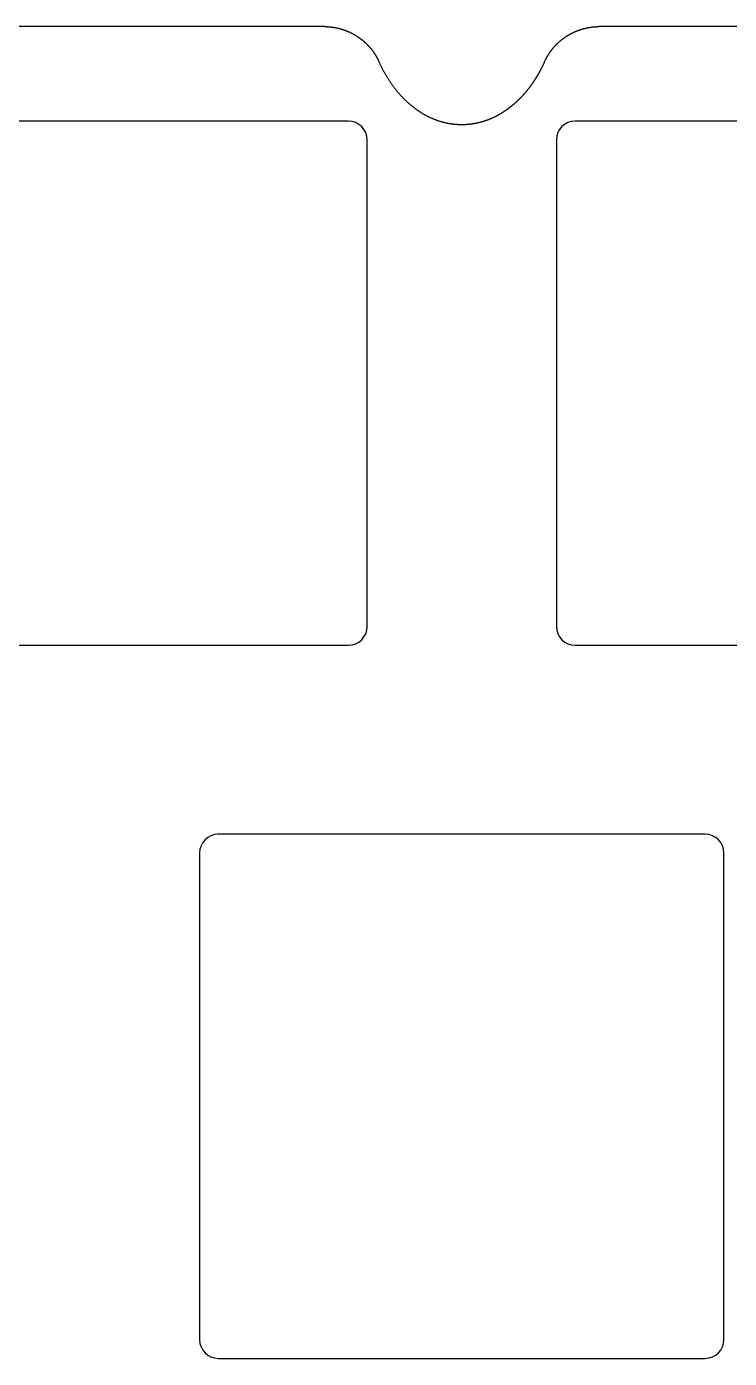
# Model space of a CAD drawing. Extents: x -1 to 285, y -102 to 8.
# Drawn here: x 197.41 to 216.17, y -35.05 to 0.53 of the extents above; entities that cross this region are included whole.
import ezdxf

# ---------------------------------------------------------------- set-up
doc = ezdxf.new("R2010")
doc.units = 0
doc.layers.add('BLACK', color=7, linetype='CONTINUOUS')

msp = doc.modelspace()

# ---------------------------------------------------------------- linework, layer by layer
at = {"layer": 'BLACK', "linetype": 'CONTINUOUS'}
for p, q in [((205.359025, 0.525), (177.4201, 0.525)), ((205.359025, 0.525), (205.370337, 0.52496)), ((205.370337, 0.52496), (205.381648, 0.52484)), ((205.381648, 0.52484), (205.392958, 0.52464)), ((205.392958, 0.52464), (205.404266, 0.52436)), ((205.404266, 0.52436), (205.415572, 0.524)), ((205.415572, 0.524), (205.426876, 0.523561)), ((205.426876, 0.523561), (205.438176, 0.523041)), ((205.438176, 0.523041), (205.449472, 0.522441)), ((205.449472, 0.522441), (205.460763, 0.521762)), ((205.460763, 0.521762), (205.47205, 0.521003)), ((205.47205, 0.521003), (205.483331, 0.520164)), ((205.483331, 0.520164), (205.494606, 0.519245)), ((205.494606, 0.519245), (205.505874, 0.518247)), ((205.505874, 0.518247), (205.517135, 0.517168)), ((205.517135, 0.517168), (205.528389, 0.516011)), ((205.528389, 0.516011), (205.539634, 0.514773)), ((205.539634, 0.514773), (205.55087, 0.513457)), ((205.55087, 0.513457), (205.562096, 0.51206)), ((205.562096, 0.51206), (205.573313, 0.510585)), ((205.573313, 0.510585), (205.584519, 0.50903)), ((205.584519, 0.50903), (205.595714, 0.507396)), ((205.595714, 0.507396), (205.606897, 0.505683)), ((205.606897, 0.505683), (205.618067, 0.503891)), ((205.618067, 0.503891), (205.629225, 0.502019)), ((205.629225, 0.502019), (205.64037, 0.500069)), ((205.64037, 0.500069), (205.6515, 0.49804)), ((205.6515, 0.49804), (205.662616, 0.495933)), ((205.662616, 0.495933), (205.673717, 0.493747)), ((205.673717, 0.493747), (205.679262, 0.492625)), ((205.679262, 0.492625), (205.684802, 0.491482)), ((205.684802, 0.491482), (205.690339, 0.490321)), ((205.690339, 0.490321), (205.695871, 0.48914)), ((205.695871, 0.48914), (205.701399, 0.487939)), ((205.701399, 0.487939), (205.706923, 0.486719)), ((205.706923, 0.486719), (205.712443, 0.485479)), ((205.712443, 0.485479), (205.717958, 0.484219)), ((205.717958, 0.484219), (205.723469, 0.482941)), ((205.723469, 0.482941), (205.728975, 0.481642)), ((205.728975, 0.481642), (205.734477, 0.480325)), ((205.734477, 0.480325), (205.739974, 0.478987)), ((205.739974, 0.478987), (205.745466, 0.477631)), ((205.745466, 0.477631), (205.750953, 0.476255)), ((205.750953, 0.476255), (205.756435, 0.474859)), ((205.756435, 0.474859), (205.761913, 0.473444)), ((205.761913, 0.473444), (205.767385, 0.47201)), ((205.767385, 0.47201), (205.772853, 0.470557)), ((205.772853, 0.470557), (205.778315, 0.469084)), ((205.778315, 0.469084), (205.783772, 0.467592)), ((205.783772, 0.467592), (205.789223, 0.46608)), ((205.789223, 0.46608), (205.79467, 0.46455)), ((205.79467, 0.46455), (205.80011, 0.463)), ((205.80011, 0.463), (205.805546, 0.461431)), ((205.805546, 0.461431), (205.810975, 0.459842)), ((205.810975, 0.459842), (205.816399, 0.458235)), ((205.816399, 0.458235), (205.821818, 0.456608)), ((205.821818, 0.456608), (205.82723, 0.454962)), ((205.82723, 0.454962), (205.832637, 0.453297)), ((205.832637, 0.453297), (205.838038, 0.451613)), ((205.838038, 0.451613), (205.843432, 0.44991)), ((205.843432, 0.44991), (205.848821, 0.448187)), ((205.848821, 0.448187), (205.854204, 0.446446)), ((205.854204, 0.446446), (205.859581, 0.444686)), ((205.859581, 0.444686), (205.86495, 0.442906)), ((205.86495, 0.442906), (205.870315, 0.441108)), ((205.870315, 0.441108), (205.875672, 0.439291)), ((205.875672, 0.439291), (205.881023, 0.437454)), ((205.881023, 0.437454), (205.886367, 0.435599)), ((205.886367, 0.435599), (205.891706, 0.433725)), ((205.891706, 0.433725), (205.897037, 0.431832)), ((205.897037, 0.431832), (205.902362, 0.42992)), ((205.902362, 0.42992), (205.907679, 0.42799)), ((205.907679, 0.42799), (205.912991, 0.42604)), ((205.912991, 0.42604), (205.918294, 0.424072)), ((205.918294, 0.424072), (205.923592, 0.422085)), ((205.923592, 0.422085), (205.928881, 0.42008)), ((205.928881, 0.42008), (205.934165, 0.418055)), ((205.934165, 0.418055), (205.93944, 0.416013)), ((205.93944, 0.416013), (205.944709, 0.413951)), ((205.944709, 0.413951), (205.94997, 0.411871)), ((205.94997, 0.411871), (205.955224, 0.409772)), ((205.955224, 0.409772), (205.960471, 0.407654)), ((205.960471, 0.407654), (205.96571, 0.405518)), ((205.96571, 0.405518), (205.966466, 0.405208)), ((205.966466, 0.405208), (205.976916, 0.400876)), ((205.976916, 0.400876), (205.987334, 0.396471)), ((205.987334, 0.396471), (205.997722, 0.391992)), ((205.997722, 0.391992), (206.008077, 0.38744)), ((206.008077, 0.38744), (206.0184, 0.382815)), ((206.0184, 0.382815), (206.02869, 0.378117)), ((206.02869, 0.378117), (206.038947, 0.373346)), ((206.038947, 0.373346), (206.04917, 0.368503)), ((206.04917, 0.368503), (206.059358, 0.363587)), ((206.059358, 0.363587), (206.069511, 0.3586)), ((206.069511, 0.3586), (206.079629, 0.353541)), ((211.970605, 0.353659), (211.97566, 0.356197)), ((211.97566, 0.356197), (211.980726, 0.358717)), ((211.980726, 0.358717), (211.985799, 0.361219)), ((211.985799, 0.361219), (211.990882, 0.363704)), ((211.990882, 0.363704), (211.995973, 0.36617)), ((211.995973, 0.36617), (212.001073, 0.368619)), ((212.001073, 0.368619), (212.006182, 0.371049)), ((212.006182, 0.371049), (212.011299, 0.373461)), ((212.011299, 0.373461), (212.016425, 0.375855)), ((212.016425, 0.375855), (212.021559, 0.378231)), ((212.021559, 0.378231), (212.026702, 0.380589)), ((212.026702, 0.380589), (212.031853, 0.382929)), ((212.031853, 0.382929), (212.037012, 0.38525)), ((212.037012, 0.38525), (212.042179, 0.387554)), ((212.042179, 0.387554), (212.047354, 0.389838)), ((212.047354, 0.389838), (212.052538, 0.392105)), ((212.052538, 0.392105), (212.057729, 0.394353)), ((212.057729, 0.394353), (212.062929, 0.396583)), ((212.062929, 0.396583), (212.068136, 0.398795)), ((212.068136, 0.398795), (212.073352, 0.400988)), ((212.073352, 0.400988), (212.078574, 0.403162)), ((212.078574, 0.403162), (212.083805, 0.405319)), ((212.083805, 0.405319), (212.089043, 0.407456)), ((212.089043, 0.407456), (212.094289, 0.409576)), ((212.094289, 0.409576), (212.099542, 0.411676)), ((212.099542, 0.411676), (212.104803, 0.413758)), ((212.104803, 0.413758), (212.110071, 0.415822)), ((212.110071, 0.415822), (212.115346, 0.417867)), ((212.115346, 0.417867), (212.116108, 0.41816)), ((212.116108, 0.41816), (212.126679, 0.422187)), ((212.126679, 0.422187), (212.137278, 0.426139)), ((212.137278, 0.426139), (212.147904, 0.430016)), ((212.147904, 0.430016), (212.158558, 0.433818)), ((212.158558, 0.433818), (212.169239, 0.437544)), ((212.169239, 0.437544), (212.179945, 0.441195)), ((212.179945, 0.441195), (212.190678, 0.44477)), ((212.190678, 0.44477), (212.201435, 0.448269)), ((212.201435, 0.448269), (212.212217, 0.451692)), ((212.212217, 0.451692), (212.223023, 0.455039)), ((212.223023, 0.455039), (212.233852, 0.458309)), ((212.233852, 0.458309), (212.244704, 0.461503)), ((212.244704, 0.461503), (212.255579, 0.46462)), ((212.255579, 0.46462), (212.266476, 0.46766)), ((212.266476, 0.46766), (212.277394, 0.470623)), ((212.277394, 0.470623), (212.288332, 0.473508)), ((212.288332, 0.473508), (212.299291, 0.476316)), ((212.299291, 0.476316), (212.31027, 0.479047)), ((212.31027, 0.479047), (212.321268, 0.4817)), ((212.321268, 0.4817), (212.332284, 0.484275)), ((212.332284, 0.484275), (212.343318, 0.486773)), ((212.343318, 0.486773), (212.35437, 0.489192)), ((212.35437, 0.489192), (212.365439, 0.491533)), ((212.365439, 0.491533), (212.376524, 0.493795)), ((212.376524, 0.493795), (212.387625, 0.49598)), ((212.387625, 0.49598), (212.398741, 0.498085)), ((212.398741, 0.498085), (212.404305, 0.499109)), ((212.404305, 0.499109), (212.409872, 0.500113)), ((212.409872, 0.500113), (212.415443, 0.501097)), ((212.415443, 0.501097), (212.421017, 0.502061)), ((212.421017, 0.502061), (212.426595, 0.503006)), ((212.426595, 0.503006), (212.432176, 0.503931)), ((212.432176, 0.503931), (212.43776, 0.504836)), ((212.43776, 0.504836), (212.443347, 0.505721)), ((212.443347, 0.505721), (212.448938, 0.506587)), ((212.448938, 0.506587), (212.454531, 0.507433)), ((212.454531, 0.507433), (212.460128, 0.508259)), ((212.460128, 0.508259), (212.465727, 0.509065)), ((212.465727, 0.509065), (212.471329, 0.509852)), ((212.471329, 0.509852), (212.476934, 0.510618)), ((212.476934, 0.510618), (212.482542, 0.511365)), ((212.482542, 0.511365), (212.488152, 0.512092)), ((212.488152, 0.512092), (212.493765, 0.512799)), ((212.493765, 0.512799), (212.49938, 0.513487)), ((212.49938, 0.513487), (212.504998, 0.514154)), ((212.504998, 0.514154), (212.510618, 0.514802)), ((212.510618, 0.514802), (212.51624, 0.51543)), ((212.51624, 0.51543), (212.521865, 0.516038)), ((212.521865, 0.516038), (212.527491, 0.516626)), ((212.527491, 0.516626), (212.53312, 0.517194)), ((212.53312, 0.517194), (212.538751, 0.517742)), ((212.538751, 0.517742), (212.544383, 0.51827)), ((212.544383, 0.51827), (212.550018, 0.518779)), ((212.550018, 0.518779), (212.555654, 0.519267)), ((212.555654, 0.519267), (212.561292, 0.519736)), ((212.561292, 0.519736), (212.566931, 0.520184)), ((212.566931, 0.520184), (212.572572, 0.520613)), ((212.572572, 0.520613), (212.578215, 0.521022)), ((212.578215, 0.521022), (212.583859, 0.52141)), ((212.583859, 0.52141), (212.589504, 0.521779)), ((212.589504, 0.521779), (212.59515, 0.522128)), ((212.59515, 0.522128), (212.600798, 0.522457)), ((212.600798, 0.522457), (212.606447, 0.522766)), ((212.606447, 0.522766), (212.612097, 0.523055)), ((212.612097, 0.523055), (212.617748, 0.523323)), ((212.617748, 0.523323), (212.6234, 0.523572)), ((212.6234, 0.523572), (212.629053, 0.523801)), ((212.629053, 0.523801), (212.634707, 0.52401)), ((212.634707, 0.52401), (212.640361, 0.524199)), ((212.640361, 0.524199), (212.646016, 0.524368)), ((212.646016, 0.524368), (212.651671, 0.524517)), ((212.651671, 0.524517), (212.657328, 0.524646)), ((212.657328, 0.524646), (212.662984, 0.524755)), ((212.662984, 0.524755), (212.668641, 0.524844)), ((212.668641, 0.524844), (212.674298, 0.524913)), ((212.674298, 0.524913), (212.679956, 0.524962)), ((212.679956, 0.524962), (212.690975, 0.525)), ((240.6299, 0.525), (212.690975, 0.525)), ((206.079629, 0.353541), (206.089711, 0.34841)), ((206.089711, 0.34841), (206.099757, 0.343209)), ((206.099757, 0.343209), (206.109766, 0.337936)), ((206.109766, 0.337936), (206.119737, 0.332592)), ((206.119737, 0.332592), (206.12967, 0.327179)), ((206.12967, 0.327179), (206.139565, 0.321695)), ((206.139565, 0.321695), (206.149421, 0.316141)), ((206.149421, 0.316141), (206.159238, 0.310517)), ((206.159238, 0.310517), (206.169014, 0.304824)), ((206.169014, 0.304824), (206.178751, 0.299063)), ((206.178751, 0.299063), (206.188446, 0.293232)), ((206.188446, 0.293232), (206.1981, 0.287333)), ((206.1981, 0.287333), (206.207712, 0.281366)), ((206.207712, 0.281366), (206.217282, 0.275331)), ((206.217282, 0.275331), (206.226809, 0.269228)), ((206.226809, 0.269228), (206.236292, 0.263058)), ((206.236292, 0.263058), (206.245732, 0.256821)), ((206.245732, 0.256821), (206.250436, 0.253678)), ((206.250436, 0.253678), (206.255128, 0.250518)), ((206.255128, 0.250518), (206.259809, 0.247341)), ((206.259809, 0.247341), (206.264479, 0.244148)), ((206.264479, 0.244148), (206.269137, 0.240939)), ((206.269137, 0.240939), (206.273784, 0.237712)), ((206.273784, 0.237712), (206.27842, 0.23447)), ((206.27842, 0.23447), (206.283044, 0.231211)), ((206.283044, 0.231211), (206.287656, 0.227936)), ((206.287656, 0.227936), (206.292258, 0.224644)), ((206.292258, 0.224644), (206.296847, 0.221337)), ((206.296847, 0.221337), (206.301425, 0.218012)), ((206.301425, 0.218012), (206.30599, 0.214672)), ((206.30599, 0.214672), (206.310545, 0.211316)), ((206.310545, 0.211316), (206.315087, 0.207944)), ((206.315087, 0.207944), (206.319617, 0.204555)), ((206.319617, 0.204555), (206.324135, 0.201151)), ((206.324135, 0.201151), (206.328641, 0.19773)), ((206.328641, 0.19773), (206.333135, 0.194294)), ((206.333135, 0.194294), (206.337617, 0.190842)), ((206.337617, 0.190842), (206.342087, 0.187374)), ((206.342087, 0.187374), (206.346544, 0.18389)), ((206.346544, 0.18389), (206.350989, 0.180391)), ((206.350989, 0.180391), (206.355422, 0.176876)), ((206.355422, 0.176876), (206.359842, 0.173345)), ((206.359842, 0.173345), (206.36425, 0.169798)), ((206.36425, 0.169798), (206.368645, 0.166236)), ((206.368645, 0.166236), (206.373027, 0.162659)), ((206.373027, 0.162659), (206.377397, 0.159066)), ((206.377397, 0.159066), (206.381754, 0.155457)), ((206.381754, 0.155457), (206.386098, 0.151833)), ((206.386098, 0.151833), (206.39043, 0.148194)), ((206.39043, 0.148194), (206.394748, 0.14454)), ((206.394748, 0.14454), (206.399054, 0.14087)), ((206.399054, 0.14087), (206.403346, 0.137185)), ((206.403346, 0.137185), (206.407626, 0.133485)), ((206.407626, 0.133485), (206.411892, 0.12977)), ((206.411892, 0.12977), (206.416146, 0.126039)), ((206.416146, 0.126039), (206.420386, 0.122294)), ((206.420386, 0.122294), (206.424613, 0.118534)), ((206.424613, 0.118534), (206.428826, 0.114759)), ((206.428826, 0.114759), (206.433026, 0.110968)), ((206.433026, 0.110968), (206.437213, 0.107164)), ((206.437213, 0.107164), (206.441387, 0.103344)), ((206.441387, 0.103344), (206.445546, 0.099509)), ((206.445546, 0.099509), (206.449692, 0.09566)), ((206.449692, 0.09566), (206.453825, 0.091796)), ((206.453825, 0.091796), (206.457944, 0.087918)), ((206.457944, 0.087918), (206.462049, 0.084025)), ((206.462049, 0.084025), (206.46614, 0.080117)), ((206.46614, 0.080117), (206.470218, 0.076195)), ((206.470218, 0.076195), (206.474282, 0.072259)), ((206.474282, 0.072259), (206.478331, 0.068308)), ((206.478331, 0.068308), (206.482367, 0.064343)), ((206.482367, 0.064343), (206.482948, 0.06377)), ((206.482948, 0.06377), (206.490971, 0.055796)), ((206.490971, 0.055796), (206.498937, 0.047765)), ((206.498937, 0.047765), (206.506846, 0.039678)), ((206.506846, 0.039678), (206.514698, 0.031535)), ((206.514698, 0.031535), (206.522493, 0.023337)), ((206.522493, 0.023337), (206.530229, 0.015083)), ((206.530229, 0.015083), (206.537906, 0.006776)), ((206.537906, 0.006776), (206.545525, -0.001586)), ((211.504655, -0.001387), (211.508458, 0.002801)), ((211.508458, 0.002801), (211.512277, 0.006975)), ((211.512277, 0.006975), (211.51611, 0.011136)), ((211.51611, 0.011136), (211.519958, 0.015284)), ((211.519958, 0.015284), (211.52382, 0.019417)), ((211.52382, 0.019417), (211.527697, 0.023537)), ((211.527697, 0.023537), (211.531588, 0.027644)), ((211.531588, 0.027644), (211.535495, 0.031736)), ((211.535495, 0.031736), (211.539415, 0.035815)), ((211.539415, 0.035815), (211.54335, 0.03988)), ((211.54335, 0.03988), (211.547299, 0.043931)), ((211.547299, 0.043931), (211.551263, 0.047968)), ((211.551263, 0.047968), (211.555241, 0.051991)), ((211.555241, 0.051991), (211.559233, 0.056)), ((211.559233, 0.056), (211.563239, 0.059994)), ((211.563239, 0.059994), (211.56726, 0.063975)), ((211.56726, 0.063975), (211.571294, 0.067941)), ((211.571294, 0.067941), (211.575343, 0.071894)), ((211.575343, 0.071894), (211.579405, 0.075831)), ((211.579405, 0.075831), (211.583481, 0.079755)), ((211.583481, 0.079755), (211.587571, 0.083664)), ((211.587571, 0.083664), (211.591676, 0.087558)), ((211.591676, 0.087558), (211.592269, 0.088119)), ((211.592269, 0.088119), (211.60052, 0.095858)), ((211.60052, 0.095858), (211.608825, 0.103538)), ((211.608825, 0.103538), (211.617184, 0.111159)), ((211.617184, 0.111159), (211.625597, 0.118721)), ((211.625597, 0.118721), (211.634063, 0.126223)), ((211.634063, 0.126223), (211.642582, 0.133665)), ((211.642582, 0.133665), (211.651153, 0.141047)), ((211.651153, 0.141047), (211.659776, 0.148368)), ((211.659776, 0.148368), (211.668451, 0.155628)), ((211.668451, 0.155628), (211.677178, 0.162827)), ((211.677178, 0.162827), (211.685955, 0.169963)), ((211.685955, 0.169963), (211.694782, 0.177038)), ((211.694782, 0.177038), (211.703659, 0.18405)), ((211.703659, 0.18405), (211.712586, 0.190999)), ((211.712586, 0.190999), (211.721561, 0.197885)), ((211.721561, 0.197885), (211.730585, 0.204707)), ((211.730585, 0.204707), (211.739658, 0.211466)), ((211.739658, 0.211466), (211.748778, 0.21816)), ((211.748778, 0.21816), (211.757945, 0.22479)), ((211.757945, 0.22479), (211.767159, 0.231354)), ((211.767159, 0.231354), (211.776419, 0.237854)), ((211.776419, 0.237854), (211.785725, 0.244288)), ((211.785725, 0.244288), (211.795076, 0.250656)), ((211.795076, 0.250656), (211.804472, 0.256957)), ((211.804472, 0.256957), (211.813913, 0.263193)), ((211.813913, 0.263193), (211.823397, 0.269361)), ((211.823397, 0.269361), (211.832925, 0.275462)), ((211.832925, 0.275462), (211.842496, 0.281496)), ((211.842496, 0.281496), (211.847297, 0.284487)), ((211.847297, 0.284487), (211.852109, 0.287462)), ((211.852109, 0.287462), (211.856932, 0.290419)), ((211.856932, 0.290419), (211.861765, 0.29336)), ((211.861765, 0.29336), (211.866608, 0.296283)), ((211.866608, 0.296283), (211.871462, 0.299189)), ((211.871462, 0.299189), (211.876325, 0.302078)), ((211.876325, 0.302078), (211.881199, 0.30495)), ((211.881199, 0.30495), (211.886084, 0.307804)), ((211.886084, 0.307804), (211.890978, 0.310642)), ((211.890978, 0.310642), (211.895882, 0.313461)), ((211.895882, 0.313461), (211.900796, 0.316264)), ((211.900796, 0.316264), (211.90572, 0.319049)), ((211.90572, 0.319049), (211.910654, 0.321817)), ((211.910654, 0.321817), (211.915598, 0.324567)), ((211.915598, 0.324567), (211.920551, 0.3273)), ((211.920551, 0.3273), (211.925514, 0.330015)), ((211.925514, 0.330015), (211.930487, 0.332713)), ((211.930487, 0.332713), (211.935469, 0.335393)), ((211.935469, 0.335393), (211.940461, 0.338056)), ((211.940461, 0.338056), (211.945461, 0.3407)), ((211.945461, 0.3407), (211.950472, 0.343328)), ((211.950472, 0.343328), (211.955491, 0.345937)), ((211.955491, 0.345937), (211.96052, 0.348529)), ((211.96052, 0.348529), (211.965558, 0.351102)), ((211.965558, 0.351102), (211.970605, 0.353659)), ((206.545525, -0.001586), (206.553084, -0.010001)), ((206.553084, -0.010001), (206.560584, -0.01847)), ((206.560584, -0.01847), (206.568024, -0.026992)), ((206.568024, -0.026992), (206.575404, -0.035566)), ((206.575404, -0.035566), (206.582722, -0.044192)), ((206.582722, -0.044192), (206.58998, -0.05287)), ((206.58998, -0.05287), (206.597176, -0.061599)), ((206.597176, -0.061599), (206.60431, -0.070379)), ((206.60431, -0.070379), (206.611383, -0.079209)), ((206.611383, -0.079209), (206.618392, -0.088089)), ((206.618392, -0.088089), (206.625339, -0.097018)), ((206.625339, -0.097018), (206.632222, -0.105997)), ((206.632222, -0.105997), (206.639042, -0.115023)), ((206.639042, -0.115023), (206.645798, -0.124098)), ((206.645798, -0.124098), (206.65249, -0.133221)), ((206.65249, -0.133221), (206.659117, -0.142391)), ((206.659117, -0.142391), (206.665679, -0.151607)), ((206.665679, -0.151607), (206.672176, -0.16087)), ((206.672176, -0.16087), (206.675399, -0.165518)), ((206.675399, -0.165518), (206.678607, -0.170178)), ((206.678607, -0.170178), (206.681798, -0.174849)), ((206.681798, -0.174849), (206.684972, -0.179532)), ((206.684972, -0.179532), (206.68813, -0.184225)), ((206.68813, -0.184225), (206.691271, -0.18893)), ((206.691271, -0.18893), (206.694395, -0.193646)), ((206.694395, -0.193646), (206.697503, -0.198373)), ((206.697503, -0.198373), (206.700594, -0.203111)), ((206.700594, -0.203111), (206.703669, -0.20786)), ((206.703669, -0.20786), (206.706726, -0.21262)), ((206.706726, -0.21262), (206.709767, -0.21739)), ((206.709767, -0.21739), (206.712791, -0.222171)), ((206.712791, -0.222171), (206.715798, -0.226963)), ((206.715798, -0.226963), (206.718788, -0.231766)), ((206.718788, -0.231766), (206.721761, -0.236579)), ((206.721761, -0.236579), (206.724716, -0.241402)), ((206.724716, -0.241402), (206.727655, -0.246236)), ((206.727655, -0.246236), (206.730577, -0.25108)), ((206.730577, -0.25108), (206.733482, -0.255935)), ((206.733482, -0.255935), (206.736369, -0.2608)), ((206.736369, -0.2608), (206.739239, -0.265675)), ((206.739239, -0.265675), (206.742092, -0.27056)), ((206.742092, -0.27056), (206.744928, -0.275455)), ((206.744928, -0.275455), (206.747746, -0.28036)), ((206.747746, -0.28036), (206.750547, -0.285276)), ((206.750547, -0.285276), (206.753331, -0.290201)), ((206.753331, -0.290201), (206.756097, -0.295136)), ((206.756097, -0.295136), (206.758846, -0.30008)), ((206.758846, -0.30008), (206.761577, -0.305035)), ((206.761577, -0.305035), (206.764291, -0.309998)), ((206.764291, -0.309998), (206.766987, -0.314972)), ((206.766987, -0.314972), (206.769665, -0.319955)), ((206.769665, -0.319955), (206.772326, -0.324948)), ((206.772326, -0.324948), (206.774969, -0.329949)), ((206.774969, -0.329949), (206.777595, -0.334961)), ((206.777595, -0.334961), (206.780203, -0.339981)), ((206.780203, -0.339981), (206.782793, -0.345011)), ((206.782793, -0.345011), (206.785365, -0.350049)), ((206.785365, -0.350049), (206.78792, -0.355097)), ((206.78792, -0.355097), (206.790456, -0.360154)), ((211.257149, -0.36497), (211.262204, -0.354851)), ((211.262204, -0.354851), (211.267332, -0.344768)), ((211.267332, -0.344768), (211.27253, -0.334721)), ((211.27253, -0.334721), (211.277799, -0.324712)), ((211.277799, -0.324712), (211.283139, -0.314739)), ((211.283139, -0.314739), (211.288549, -0.304805)), ((211.288549, -0.304805), (211.29403, -0.294909)), ((211.29403, -0.294909), (211.29958, -0.285051)), ((211.29958, -0.285051), (211.3052, -0.275234)), ((211.3052, -0.275234), (211.310889, -0.265456)), ((211.310889, -0.265456), (211.316648, -0.255718)), ((211.316648, -0.255718), (211.322475, -0.246021)), ((211.322475, -0.246021), (211.32837, -0.236366)), ((211.32837, -0.236366), (211.334334, -0.226752)), ((211.334334, -0.226752), (211.340366, -0.217181)), ((211.340366, -0.217181), (211.346465, -0.207653)), ((211.346465, -0.207653), (211.352632, -0.198168)), ((211.352632, -0.198168), (211.358865, -0.188726)), ((211.358865, -0.188726), (211.365165, -0.179329)), ((211.365165, -0.179329), (211.371532, -0.169976)), ((211.371532, -0.169976), (211.377964, -0.160669)), ((211.377964, -0.160669), (211.384463, -0.151407)), ((211.384463, -0.151407), (211.391026, -0.142192)), ((211.391026, -0.142192), (211.394332, -0.137602)), ((211.394332, -0.137602), (211.397655, -0.133023)), ((211.397655, -0.133023), (211.400993, -0.128456)), ((211.400993, -0.128456), (211.404348, -0.123901)), ((211.404348, -0.123901), (211.407719, -0.119358)), ((211.407719, -0.119358), (211.411106, -0.114827)), ((211.411106, -0.114827), (211.414509, -0.110307)), ((211.414509, -0.110307), (211.417928, -0.1058)), ((211.417928, -0.1058), (211.421362, -0.101305)), ((211.421362, -0.101305), (211.424813, -0.096822)), ((211.424813, -0.096822), (211.42828, -0.092351)), ((211.42828, -0.092351), (211.431762, -0.087893)), ((211.431762, -0.087893), (211.43526, -0.083447)), ((211.43526, -0.083447), (211.438774, -0.079013)), ((211.438774, -0.079013), (211.442303, -0.074592)), ((211.442303, -0.074592), (211.445848, -0.070183)), ((211.445848, -0.070183), (211.449409, -0.065787)), ((211.449409, -0.065787), (211.452985, -0.061403)), ((211.452985, -0.061403), (211.456576, -0.057032)), ((211.456576, -0.057032), (211.460183, -0.052674)), ((211.460183, -0.052674), (211.463806, -0.048329)), ((211.463806, -0.048329), (211.467443, -0.043996)), ((211.467443, -0.043996), (211.471096, -0.039676)), ((211.471096, -0.039676), (211.474765, -0.035369)), ((211.474765, -0.035369), (211.478448, -0.031076)), ((211.478448, -0.031076), (211.482147, -0.026795)), ((211.482147, -0.026795), (211.485861, -0.022527)), ((211.485861, -0.022527), (211.48959, -0.018273)), ((211.48959, -0.018273), (211.493333, -0.014031)), ((211.493333, -0.014031), (211.497093, -0.009803)), ((211.497093, -0.009803), (211.500866, -0.005589)), ((211.500866, -0.005589), (211.504655, -0.001387)), ((206.790456, -0.360154), (206.792975, -0.36522)), ((206.792975, -0.36522), (206.795475, -0.370295)), ((206.795475, -0.370295), (206.797958, -0.375379)), ((206.797958, -0.375379), (206.800423, -0.380471)), ((206.800423, -0.380471), (206.80287, -0.385572)), ((206.80287, -0.385572), (206.805298, -0.390681)), ((206.805298, -0.390681), (206.807709, -0.3958)), ((206.807709, -0.3958), (206.810102, -0.400926)), ((206.810102, -0.400926), (206.812476, -0.406062)), ((206.812476, -0.406062), (206.817049, -0.416088)), ((206.820651, -0.424035), (206.817049, -0.416088)), ((206.828038, -0.440189), (206.820651, -0.424035)), ((206.835483, -0.456277), (206.828038, -0.440189)), ((206.842984, -0.472298), (206.835483, -0.456277)), ((206.850542, -0.488253), (206.842984, -0.472298)), ((206.858157, -0.50414), (206.850542, -0.488253)), ((206.865827, -0.519958), (206.858157, -0.50414)), ((206.873553, -0.535708), (206.865827, -0.519958)), ((206.881334, -0.55139), (206.873553, -0.535708)), ((206.889169, -0.567001), (206.881334, -0.55139)), ((206.897058, -0.582543), (206.889169, -0.567001)), ((206.905001, -0.598015), (206.897058, -0.582543)), ((206.912998, -0.613416), (206.905001, -0.598015)), ((206.921047, -0.628745), (206.912998, -0.613416)), ((206.929149, -0.644004), (206.921047, -0.628745)), ((206.937303, -0.65919), (206.929149, -0.644004)), ((206.945509, -0.674305), (206.937303, -0.65919)), ((206.953766, -0.689347), (206.945509, -0.674305)), ((206.962074, -0.704316), (206.953766, -0.689347)), ((206.970433, -0.719212), (206.962074, -0.704316)), ((211.087636, -0.704818), (211.083454, -0.712288)), ((211.091804, -0.697334), (211.087636, -0.704818)), ((211.095961, -0.689827), (211.091804, -0.697334)), ((211.100102, -0.682307), (211.095961, -0.689827)), ((211.104233, -0.674764), (211.100102, -0.682307)), ((211.108349, -0.667208), (211.104233, -0.674764)), ((211.112453, -0.659629), (211.108349, -0.667208)), ((211.116543, -0.652037), (211.112453, -0.659629)), ((211.120622, -0.644423), (211.116543, -0.652037)), ((211.124685, -0.636795), (211.120622, -0.644423)), ((211.128737, -0.629145), (211.124685, -0.636795)), ((211.132774, -0.621482), (211.128737, -0.629145)), ((211.136799, -0.613797), (211.132774, -0.621482)), ((211.140809, -0.606098), (211.136799, -0.613797)), ((211.144808, -0.598378), (211.140809, -0.606098)), ((211.148791, -0.590644), (211.144808, -0.598378)), ((211.152763, -0.582888), (211.148791, -0.590644)), ((211.156719, -0.575119), (211.152763, -0.582888)), ((211.160664, -0.567329), (211.156719, -0.575119)), ((211.164593, -0.559524), (211.160664, -0.567329)), ((211.16851, -0.551699), (211.164593, -0.559524)), ((211.172412, -0.543861), (211.16851, -0.551699)), ((211.176302, -0.536001), (211.172412, -0.543861)), ((211.180176, -0.528127), (211.176302, -0.536001)), ((211.184038, -0.520233), (211.180176, -0.528127)), ((211.187884, -0.512325), (211.184038, -0.520233)), ((211.191718, -0.504397), (211.187884, -0.512325)), ((211.195537, -0.496455), (211.191718, -0.504397)), ((211.199343, -0.488492), (211.195537, -0.496455)), ((211.203133, -0.480516), (211.199343, -0.488492)), ((211.206911, -0.47252), (211.203133, -0.480516)), ((211.210673, -0.46451), (211.206911, -0.47252)), ((211.214423, -0.45648), (211.210673, -0.46451)), ((211.218157, -0.448436), (211.214423, -0.45648)), ((211.221878, -0.440372), (211.218157, -0.448436)), ((211.225583, -0.432295), (211.221878, -0.440372)), ((211.229275, -0.424198), (211.225583, -0.432295)), ((211.232951, -0.416088), (211.229275, -0.424198)), ((211.232951, -0.416088), (211.237646, -0.405797)), ((211.237646, -0.405797), (211.242413, -0.395539)), ((211.242413, -0.395539), (211.247253, -0.385315)), ((211.247253, -0.385315), (211.252165, -0.375125)), ((211.252165, -0.375125), (211.257149, -0.36497)), ((206.978842, -0.734035), (206.970433, -0.719212)), ((206.987301, -0.748784), (206.978842, -0.734035)), ((206.995809, -0.763458), (206.987301, -0.748784)), ((207.004367, -0.778059), (206.995809, -0.763458)), ((207.012973, -0.792585), (207.004367, -0.778059)), ((207.021628, -0.807037), (207.012973, -0.792585)), ((207.03033, -0.821414), (207.021628, -0.807037)), ((207.039081, -0.835715), (207.03033, -0.821414)), ((207.047878, -0.849941), (207.039081, -0.835715)), ((207.056723, -0.864091), (207.047878, -0.849941)), ((207.065614, -0.878166), (207.056723, -0.864091)), ((207.074552, -0.892164), (207.065614, -0.878166)), ((207.083535, -0.906087), (207.074552, -0.892164)), ((207.092565, -0.919933), (207.083535, -0.906087)), ((207.101639, -0.933702), (207.092565, -0.919933)), ((207.110759, -0.947395), (207.101639, -0.933702)), ((207.119923, -0.961011), (207.110759, -0.947395)), ((207.129131, -0.974551), (207.119923, -0.961011)), ((207.138384, -0.988013), (207.129131, -0.974551)), ((207.14768, -1.001398), (207.138384, -0.988013)), ((207.15702, -1.014706), (207.14768, -1.001398)), ((207.166402, -1.027937), (207.15702, -1.014706)), ((207.175828, -1.04109), (207.166402, -1.027937)), ((207.185296, -1.054166), (207.175828, -1.04109)), ((207.194807, -1.067164), (207.185296, -1.054166)), ((207.204359, -1.080084), (207.194807, -1.067164)), ((210.858101, -1.06323), (210.85333, -1.069723)), ((210.862861, -1.056718), (210.858101, -1.06323)), ((210.867612, -1.050185), (210.862861, -1.056718)), ((210.872351, -1.043634), (210.867612, -1.050185)), ((210.877082, -1.03706), (210.872351, -1.043634)), ((210.881801, -1.030469), (210.877082, -1.03706)), ((210.88651, -1.023856), (210.881801, -1.030469)), ((210.891208, -1.017226), (210.88651, -1.023856)), ((210.895897, -1.010573), (210.891208, -1.017226)), ((210.900574, -1.003902), (210.895897, -1.010573)), ((210.905242, -0.99721), (210.900574, -1.003902)), ((210.909897, -0.9905), (210.905242, -0.99721)), ((210.914544, -0.983768), (210.909897, -0.9905)), ((210.919178, -0.977018), (210.914544, -0.983768)), ((210.923803, -0.970247), (210.919178, -0.977018)), ((210.928416, -0.963457), (210.923803, -0.970247)), ((210.93302, -0.956646), (210.928416, -0.963457)), ((210.937611, -0.949818), (210.93302, -0.956646)), ((210.942192, -0.942968), (210.937611, -0.949818)), ((210.946762, -0.9361), (210.942192, -0.942968)), ((210.951322, -0.92921), (210.946762, -0.9361)), ((210.955869, -0.922303), (210.951322, -0.92921)), ((210.960407, -0.915374), (210.955869, -0.922303)), ((210.964932, -0.908428), (210.960407, -0.915374)), ((210.969447, -0.90146), (210.964932, -0.908428)), ((210.97395, -0.894474), (210.969447, -0.90146)), ((210.978443, -0.887467), (210.97395, -0.894474)), ((210.982923, -0.880443), (210.978443, -0.887467)), ((210.987394, -0.873397), (210.982923, -0.880443)), ((210.991851, -0.866333), (210.987394, -0.873397)), ((210.996299, -0.859248), (210.991851, -0.866333)), ((211.000734, -0.852146), (210.996299, -0.859248)), ((211.005158, -0.845022), (211.000734, -0.852146)), ((211.00957, -0.837881), (211.005158, -0.845022)), ((211.014845, -0.829292), (211.00957, -0.837881)), ((211.019227, -0.822116), (211.014845, -0.829292)), ((211.023594, -0.814925), (211.019227, -0.822116)), ((211.027951, -0.807712), (211.023594, -0.814925)), ((211.032294, -0.800484), (211.027951, -0.807712)), ((211.036627, -0.793233), (211.032294, -0.800484)), ((211.040945, -0.785968), (211.036627, -0.793233)), ((211.045254, -0.778681), (211.040945, -0.785968)), ((211.049547, -0.771379), (211.045254, -0.778681)), ((211.053831, -0.764055), (211.049547, -0.771379)), ((211.058099, -0.756716), (211.053831, -0.764055)), ((211.062358, -0.749355), (211.058099, -0.756716)), ((211.066601, -0.74198), (211.062358, -0.749355)), ((211.070835, -0.734582), (211.066601, -0.74198)), ((211.075053, -0.727171), (211.070835, -0.734582)), ((211.079261, -0.719737), (211.075053, -0.727171)), ((211.083454, -0.712288), (211.079261, -0.719737)), ((207.213953, -1.092927), (207.204359, -1.080084)), ((207.223589, -1.105692), (207.213953, -1.092927)), ((207.233265, -1.118379), (207.223589, -1.105692)), ((207.242983, -1.130988), (207.233265, -1.118379)), ((207.252741, -1.143519), (207.242983, -1.130988)), ((207.262539, -1.155973), (207.252741, -1.143519)), ((207.272378, -1.168348), (207.262539, -1.155973)), ((207.282257, -1.180645), (207.272378, -1.168348)), ((207.292175, -1.192865), (207.282257, -1.180645)), ((207.302132, -1.205006), (207.292175, -1.192865)), ((207.309579, -1.214004), (207.302132, -1.205006)), ((207.319588, -1.22599), (207.309579, -1.214004)), ((207.329635, -1.237896), (207.319588, -1.22599)), ((207.339719, -1.249722), (207.329635, -1.237896)), ((207.349839, -1.261467), (207.339719, -1.249722)), ((207.359994, -1.273132), (207.349839, -1.261467)), ((207.370185, -1.284716), (207.359994, -1.273132)), ((207.380411, -1.296219), (207.370185, -1.284716)), ((207.390672, -1.307641), (207.380411, -1.296219)), ((207.400966, -1.318981), (207.390672, -1.307641)), ((207.411294, -1.33024), (207.400966, -1.318981)), ((207.421655, -1.341418), (207.411294, -1.33024)), ((207.43205, -1.352513), (207.421655, -1.341418)), ((207.442476, -1.363527), (207.43205, -1.352513)), ((207.452935, -1.374458), (207.442476, -1.363527)), ((207.463425, -1.385307), (207.452935, -1.374458)), ((207.473947, -1.396074), (207.463425, -1.385307)), ((207.4845, -1.406759), (207.473947, -1.396074)), ((207.495083, -1.417361), (207.4845, -1.406759)), ((207.505696, -1.42788), (207.495083, -1.417361)), ((210.550007, -1.422288), (210.544693, -1.427541)), ((210.555315, -1.417012), (210.550007, -1.422288)), ((210.560613, -1.411718), (210.555315, -1.417012)), ((210.565906, -1.406401), (210.560613, -1.411718)), ((210.571188, -1.401066), (210.565906, -1.406401)), ((210.576465, -1.395708), (210.571188, -1.401066)), ((210.581732, -1.390332), (210.576465, -1.395708)), ((210.586993, -1.384933), (210.581732, -1.390332)), ((210.592243, -1.379516), (210.586993, -1.384933)), ((210.597488, -1.374077), (210.592243, -1.379516)), ((210.602723, -1.368619), (210.597488, -1.374077)), ((210.607951, -1.363138), (210.602723, -1.368619)), ((210.61317, -1.357639), (210.607951, -1.363138)), ((210.618382, -1.352118), (210.61317, -1.357639)), ((210.623584, -1.346578), (210.618382, -1.352118)), ((210.62878, -1.341015), (210.623584, -1.346578)), ((210.633965, -1.335435), (210.62878, -1.341015)), ((210.639144, -1.329831), (210.633965, -1.335435)), ((210.644312, -1.32421), (210.639144, -1.329831)), ((210.649475, -1.318566), (210.644312, -1.32421)), ((210.654626, -1.312903), (210.649475, -1.318566)), ((210.659772, -1.307218), (210.654626, -1.312903)), ((210.664906, -1.301515), (210.659772, -1.307218)), ((210.670034, -1.295789), (210.664906, -1.301515)), ((210.675152, -1.290045), (210.670034, -1.295789)), ((210.680263, -1.284279), (210.675152, -1.290045)), ((210.685363, -1.278494), (210.680263, -1.284279)), ((210.690456, -1.272687), (210.685363, -1.278494)), ((210.695539, -1.266861), (210.690456, -1.272687)), ((210.700614, -1.261013), (210.695539, -1.266861)), ((210.705679, -1.255147), (210.700614, -1.261013)), ((210.710737, -1.249258), (210.705679, -1.255147)), ((210.715784, -1.243352), (210.710737, -1.249258)), ((210.720824, -1.237422), (210.715784, -1.243352)), ((210.725853, -1.231475), (210.720824, -1.237422)), ((210.730875, -1.225505), (210.725853, -1.231475)), ((210.735886, -1.219517), (210.730875, -1.225505)), ((210.740889, -1.213507), (210.735886, -1.219517)), ((210.745882, -1.207478), (210.740889, -1.213507)), ((210.750867, -1.201427), (210.745882, -1.207478)), ((210.755841, -1.195358), (210.750867, -1.201427)), ((210.760808, -1.189267), (210.755841, -1.195358)), ((210.765763, -1.183157), (210.760808, -1.189267)), ((210.770711, -1.177025), (210.765763, -1.183157)), ((210.775647, -1.170876), (210.770711, -1.177025)), ((210.780576, -1.164703), (210.775647, -1.170876)), ((210.785494, -1.158513), (210.780576, -1.164703)), ((210.790403, -1.152301), (210.785494, -1.158513)), ((210.795302, -1.14607), (210.790403, -1.152301)), ((210.800192, -1.139817), (210.795302, -1.14607)), ((210.805072, -1.133546), (210.800192, -1.139817)), ((210.809943, -1.127253), (210.805072, -1.133546)), ((210.814802, -1.120942), (210.809943, -1.127253)), ((210.819654, -1.114609), (210.814802, -1.120942)), ((210.824494, -1.108258), (210.819654, -1.114609)), ((210.829326, -1.101884), (210.824494, -1.108258)), ((210.834146, -1.095493), (210.829326, -1.101884)), ((210.838958, -1.089079), (210.834146, -1.095493)), ((210.843758, -1.082648), (210.838958, -1.089079)), ((210.84855, -1.076194), (210.843758, -1.082648)), ((210.85333, -1.069723), (210.84855, -1.076194)), ((207.516339, -1.438317), (207.505696, -1.42788)), ((207.527012, -1.448671), (207.516339, -1.438317)), ((207.537713, -1.458942), (207.527012, -1.448671)), ((207.548444, -1.46913), (207.537713, -1.458942)), ((207.559203, -1.479235), (207.548444, -1.46913)), ((207.56999, -1.489258), (207.559203, -1.479235)), ((207.580805, -1.499197), (207.56999, -1.489258)), ((207.591647, -1.509054), (207.580805, -1.499197)), ((207.602517, -1.518827), (207.591647, -1.509054)), ((207.613414, -1.528518), (207.602517, -1.518827)), ((207.624337, -1.538125), (207.613414, -1.528518)), ((207.635286, -1.54765), (207.624337, -1.538125)), ((207.646262, -1.557091), (207.635286, -1.54765)), ((207.657263, -1.56645), (207.646262, -1.557091)), ((207.66829, -1.575725), (207.657263, -1.56645)), ((207.679342, -1.584918), (207.66829, -1.575725)), ((207.690419, -1.594027), (207.679342, -1.584918)), ((207.701521, -1.603054), (207.690419, -1.594027)), ((207.712647, -1.611998), (207.701521, -1.603054)), ((207.723798, -1.620859), (207.712647, -1.611998)), ((207.734972, -1.629637), (207.723798, -1.620859)), ((207.74617, -1.638333), (207.734972, -1.629637)), ((207.757392, -1.646946), (207.74617, -1.638333)), ((207.768637, -1.655476), (207.757392, -1.646946)), ((207.779905, -1.663924), (207.768637, -1.655476)), ((207.791196, -1.672289), (207.779905, -1.663924)), ((207.80251, -1.680572), (207.791196, -1.672289)), ((207.813846, -1.688772), (207.80251, -1.680572)), ((207.825205, -1.69689), (207.813846, -1.688772)), ((207.836585, -1.704926), (207.825205, -1.69689)), ((207.847988, -1.71288), (207.836585, -1.704926)), ((207.859412, -1.720752), (207.847988, -1.71288)), ((207.870858, -1.728541), (207.859412, -1.720752)), ((207.882326, -1.736249), (207.870858, -1.728541)), ((207.893814, -1.743875), (207.882326, -1.736249)), ((207.905324, -1.75142), (207.893814, -1.743875)), ((207.916855, -1.758882), (207.905324, -1.75142)), ((207.928406, -1.766264), (207.916855, -1.758882)), ((207.939978, -1.773563), (207.928406, -1.766264)), ((207.951571, -1.780782), (207.939978, -1.773563)), ((210.106123, -1.776001), (210.100315, -1.779614)), ((210.111921, -1.772371), (210.106123, -1.776001)), ((210.11772, -1.768716), (210.111921, -1.772371)), ((210.123508, -1.765044), (210.11772, -1.768716)), ((210.129297, -1.761348), (210.123508, -1.765044)), ((210.135076, -1.757635), (210.129297, -1.761348)), ((210.140856, -1.753898), (210.135076, -1.757635)), ((210.146625, -1.750143), (210.140856, -1.753898)), ((210.152395, -1.746364), (210.146625, -1.750143)), ((210.158154, -1.742568), (210.152395, -1.746364)), ((210.163914, -1.738747), (210.158154, -1.742568)), ((210.169663, -1.73491), (210.163914, -1.738747)), ((210.175413, -1.731048), (210.169663, -1.73491)), ((210.181152, -1.727169), (210.175413, -1.731048)), ((210.186891, -1.723266), (210.181152, -1.727169)), ((210.192621, -1.719346), (210.186891, -1.723266)), ((210.198349, -1.715401), (210.192621, -1.719346)), ((210.204068, -1.711439), (210.198349, -1.715401)), ((210.209786, -1.707453), (210.204068, -1.711439)), ((210.215494, -1.70345), (210.209786, -1.707453)), ((210.221201, -1.699423), (210.215494, -1.70345)), ((210.226898, -1.695378), (210.221201, -1.699423)), ((210.232594, -1.69131), (210.226898, -1.695378)), ((210.23828, -1.687224), (210.232594, -1.69131)), ((210.243965, -1.683114), (210.23828, -1.687224)), ((210.249639, -1.678987), (210.243965, -1.683114)), ((210.252867, -1.676628), (210.249639, -1.678987)), ((210.258543, -1.672461), (210.252867, -1.676628)), ((210.264211, -1.668276), (210.258543, -1.672461)), ((210.269875, -1.664067), (210.264211, -1.668276)), ((210.27553, -1.659841), (210.269875, -1.664067)), ((210.281182, -1.655592), (210.27553, -1.659841)), ((210.286826, -1.651324), (210.281182, -1.655592)), ((210.292466, -1.647034), (210.286826, -1.651324)), ((210.298097, -1.642725), (210.292466, -1.647034)), ((210.303725, -1.638394), (210.298097, -1.642725)), ((210.309344, -1.634045), (210.303725, -1.638394)), ((210.314959, -1.629672), (210.309344, -1.634045)), ((210.320566, -1.625282), (210.314959, -1.629672)), ((210.326168, -1.620869), (210.320566, -1.625282)), ((210.331762, -1.616437), (210.326168, -1.620869)), ((210.337352, -1.611983), (210.331762, -1.616437)), ((210.342934, -1.60751), (210.337352, -1.611983)), ((210.348511, -1.603015), (210.342934, -1.60751)), ((210.354079, -1.598501), (210.348511, -1.603015)), ((210.359643, -1.593964), (210.354079, -1.598501)), ((210.365199, -1.589409), (210.359643, -1.593964)), ((210.37075, -1.584832), (210.365199, -1.589409)), ((210.376292, -1.580236), (210.37075, -1.584832)), ((210.38183, -1.575618), (210.376292, -1.580236)), ((210.387359, -1.570981), (210.38183, -1.575618)), ((210.392884, -1.566321), (210.387359, -1.570981)), ((210.3984, -1.561643), (210.392884, -1.566321)), ((210.403911, -1.556942), (210.3984, -1.561643)), ((210.409413, -1.552223), (210.403911, -1.556942)), ((210.414911, -1.547481), (210.409413, -1.552223)), ((210.4204, -1.542721), (210.414911, -1.547481)), ((210.425883, -1.537938), (210.4204, -1.542721)), ((210.431358, -1.533137), (210.425883, -1.537938)), ((210.436828, -1.528313), (210.431358, -1.533137)), ((210.442289, -1.52347), (210.436828, -1.528313)), ((210.447745, -1.518605), (210.442289, -1.52347)), ((210.453192, -1.513722), (210.447745, -1.518605)), ((210.458634, -1.508816), (210.453192, -1.513722)), ((210.464066, -1.503891), (210.458634, -1.508816)), ((210.469494, -1.498944), (210.464066, -1.503891)), ((210.474912, -1.493978), (210.469494, -1.498944)), ((210.480325, -1.48899), (210.474912, -1.493978)), ((210.485729, -1.483983), (210.480325, -1.48899)), ((210.491128, -1.478953), (210.485729, -1.483983)), ((210.496517, -1.473906), (210.491128, -1.478953)), ((210.501901, -1.468835), (210.496517, -1.473906)), ((210.507275, -1.463746), (210.501901, -1.468835)), ((210.512644, -1.458635), (210.507275, -1.463746)), ((210.518003, -1.453505), (210.512644, -1.458635)), ((210.523357, -1.448352), (210.518003, -1.453505)), ((210.528702, -1.443181), (210.523357, -1.448352)), ((210.534041, -1.437987), (210.528702, -1.443181)), ((210.53937, -1.432775), (210.534041, -1.437987)), ((210.544693, -1.427541), (210.53937, -1.432775)), ((206, -2), (193, -2)), ((207.963184, -1.787919), (207.951571, -1.780782)), ((207.974818, -1.794975), (207.963184, -1.787919)), ((207.986471, -1.80195), (207.974818, -1.794975)), ((207.998145, -1.808844), (207.986471, -1.80195)), ((208.005918, -1.813383), (207.998145, -1.808844)), ((208.017607, -1.820132), (208.005918, -1.813383)), ((208.029314, -1.826799), (208.017607, -1.820132)), ((208.041037, -1.833383), (208.029314, -1.826799)), ((208.052778, -1.839886), (208.041037, -1.833383)), ((208.064534, -1.846306), (208.052778, -1.839886)), ((208.076307, -1.852644), (208.064534, -1.846306)), ((208.088096, -1.8589), (208.076307, -1.852644)), ((208.0999, -1.865074), (208.088096, -1.8589)), ((208.111719, -1.871166), (208.0999, -1.865074)), ((208.123554, -1.877176), (208.111719, -1.871166)), ((208.135403, -1.883104), (208.123554, -1.877176)), ((208.147267, -1.888949), (208.135403, -1.883104)), ((208.159144, -1.894713), (208.147267, -1.888949)), ((208.171036, -1.900395), (208.159144, -1.894713)), ((208.182941, -1.905995), (208.171036, -1.900395)), ((208.194859, -1.911512), (208.182941, -1.905995)), ((208.206791, -1.916948), (208.194859, -1.911512)), ((208.218735, -1.922302), (208.206791, -1.916948)), ((208.230692, -1.927575), (208.218735, -1.922302)), ((208.242662, -1.932765), (208.230692, -1.927575)), ((208.254643, -1.937874), (208.242662, -1.932765)), ((208.266637, -1.942901), (208.254643, -1.937874)), ((208.278642, -1.947846), (208.266637, -1.942901)), ((208.290658, -1.95271), (208.278642, -1.947846)), ((208.302686, -1.957492), (208.290658, -1.95271)), ((208.314725, -1.962193), (208.302686, -1.957492)), ((208.326775, -1.966812), (208.314725, -1.962193)), ((208.338835, -1.97135), (208.326775, -1.966812)), ((208.350906, -1.975806), (208.338835, -1.97135)), ((208.362986, -1.980181), (208.350906, -1.975806)), ((208.375077, -1.984475), (208.362986, -1.980181)), ((208.387178, -1.988687), (208.375077, -1.984475)), ((208.399289, -1.992819), (208.387178, -1.988687)), ((208.411409, -1.996869), (208.399289, -1.992819)), ((208.423538, -2.000838), (208.411409, -1.996869)), ((208.435676, -2.004726), (208.423538, -2.000838)), ((208.447824, -2.008533), (208.435676, -2.004726)), ((208.45998, -2.01226), (208.447824, -2.008533)), ((208.472145, -2.015905), (208.45998, -2.01226)), ((208.484318, -2.01947), (208.472145, -2.015905)), ((208.4965, -2.022954), (208.484318, -2.01947)), ((208.50869, -2.026357), (208.4965, -2.022954)), ((208.520888, -2.029679), (208.50869, -2.026357)), ((208.533094, -2.032921), (208.520888, -2.029679)), ((208.545308, -2.036083), (208.533094, -2.032921)), ((208.55753, -2.039164), (208.545308, -2.036083)), ((208.569759, -2.042164), (208.55753, -2.039164)), ((208.581996, -2.045084), (208.569759, -2.042164)), ((208.594239, -2.047924), (208.581996, -2.045084)), ((208.606491, -2.050683), (208.594239, -2.047924)), ((208.618749, -2.053362), (208.606491, -2.050683)), ((208.631014, -2.055961), (208.618749, -2.053362)), ((208.643286, -2.05848), (208.631014, -2.055961)), ((208.655565, -2.060918), (208.643286, -2.05848)), ((208.667851, -2.063277), (208.655565, -2.060918)), ((208.680143, -2.065555), (208.667851, -2.063277)), ((208.692441, -2.067753), (208.680143, -2.065555)), ((208.704747, -2.069872), (208.692441, -2.067753)), ((208.717058, -2.07191), (208.704747, -2.069872)), ((208.726131, -2.07336), (208.717058, -2.07191)), ((208.732289, -2.07432), (208.726131, -2.07336)), ((208.738448, -2.075259), (208.732289, -2.07432)), ((208.744608, -2.076178), (208.738448, -2.075259)), ((208.75077, -2.077077), (208.744608, -2.076178)), ((208.756932, -2.077956), (208.75077, -2.077077)), ((208.763095, -2.078815), (208.756932, -2.077956)), ((208.769259, -2.079654), (208.763095, -2.078815)), ((208.775424, -2.080473), (208.769259, -2.079654)), ((208.78159, -2.081272), (208.775424, -2.080473)), ((208.787757, -2.082051), (208.78159, -2.081272)), ((208.793924, -2.08281), (208.787757, -2.082051)), ((208.800093, -2.083548), (208.793924, -2.08281)), ((208.806262, -2.084267), (208.800093, -2.083548)), ((208.812432, -2.084965), (208.806262, -2.084267)), ((208.818603, -2.085644), (208.812432, -2.084965)), ((208.824774, -2.086302), (208.818603, -2.085644)), ((208.830946, -2.086941), (208.824774, -2.086302)), ((208.837119, -2.087559), (208.830946, -2.086941)), ((208.843292, -2.088158), (208.837119, -2.087559)), ((208.849466, -2.088736), (208.843292, -2.088158)), ((208.855641, -2.089294), (208.849466, -2.088736)), ((208.861817, -2.089833), (208.855641, -2.089294)), ((208.867993, -2.090351), (208.861817, -2.089833)), ((208.874169, -2.090849), (208.867993, -2.090351)), ((208.880346, -2.091327), (208.874169, -2.090849)), ((208.886524, -2.091786), (208.880346, -2.091327)), ((208.892702, -2.092224), (208.886524, -2.091786)), ((208.89888, -2.092642), (208.892702, -2.092224)), ((208.905059, -2.09304), (208.89888, -2.092642)), ((208.911239, -2.093418), (208.905059, -2.09304)), ((208.917419, -2.093776), (208.911239, -2.093418)), ((208.923599, -2.094115), (208.917419, -2.093776)), ((208.929779, -2.094433), (208.923599, -2.094115)), ((208.93596, -2.094731), (208.929779, -2.094433)), ((208.942142, -2.095009), (208.93596, -2.094731)), ((208.948323, -2.095267), (208.942142, -2.095009)), ((208.954505, -2.095505), (208.948323, -2.095267)), ((208.960687, -2.095723), (208.954505, -2.095505)), ((208.96687, -2.095921), (208.960687, -2.095723)), ((208.973052, -2.096099), (208.96687, -2.095921)), ((208.979235, -2.096257), (208.973052, -2.096099)), ((208.985418, -2.096395), (208.979235, -2.096257)), ((208.991601, -2.096513), (208.985418, -2.096395)), ((208.997784, -2.096611), (208.991601, -2.096513)), ((209.003967, -2.09669), (208.997784, -2.096611)), ((209.01015, -2.096748), (209.003967, -2.09669)), ((209.016334, -2.096786), (209.01015, -2.096748)), ((209.022517, -2.096804), (209.016334, -2.096786)), ((209.028701, -2.096802), (209.022517, -2.096804)), ((209.034884, -2.09678), (209.028701, -2.096802)), ((209.041068, -2.096738), (209.034884, -2.09678)), ((209.047251, -2.096676), (209.041068, -2.096738)), ((209.053435, -2.096594), (209.047251, -2.096676)), ((209.059618, -2.096492), (209.053435, -2.096594)), ((209.065801, -2.09637), (209.059618, -2.096492)), ((209.071984, -2.096228), (209.065801, -2.09637)), ((209.078167, -2.096066), (209.071984, -2.096228)), ((209.08435, -2.095884), (209.078167, -2.096066)), ((209.090532, -2.095682), (209.08435, -2.095884)), ((209.096715, -2.09546), (209.090532, -2.095682)), ((209.102897, -2.095218), (209.096715, -2.09546)), ((209.109078, -2.094956), (209.102897, -2.095218)), ((209.11526, -2.094674), (209.109078, -2.094956)), ((209.121441, -2.094372), (209.11526, -2.094674)), ((209.127622, -2.094049), (209.121441, -2.094372)), ((209.133802, -2.093707), (209.127622, -2.094049)), ((209.139983, -2.093345), (209.133802, -2.093707)), ((209.146162, -2.092963), (209.139983, -2.093345)), ((209.152341, -2.092561), (209.146162, -2.092963)), ((209.15852, -2.092139), (209.152341, -2.092561)), ((209.164699, -2.091697), (209.15852, -2.092139)), ((209.170876, -2.091235), (209.164699, -2.091697)), ((209.177054, -2.090752), (209.170876, -2.091235)), ((209.18323, -2.09025), (209.177054, -2.090752)), ((209.189407, -2.089728), (209.18323, -2.09025)), ((209.195582, -2.089186), (209.189407, -2.089728)), ((209.201757, -2.088623), (209.195582, -2.089186)), ((209.207931, -2.088041), (209.201757, -2.088623)), ((209.214105, -2.087439), (209.207931, -2.088041)), ((209.220278, -2.086816), (209.214105, -2.087439)), ((209.226451, -2.086174), (209.220278, -2.086816)), ((209.232622, -2.085511), (209.226451, -2.086174)), ((209.238793, -2.084829), (209.232622, -2.085511)), ((209.244963, -2.084126), (209.238793, -2.084829)), ((209.251133, -2.083403), (209.244963, -2.084126)), ((209.257301, -2.082661), (209.251133, -2.083403)), ((209.263469, -2.081898), (209.257301, -2.082661)), ((209.269636, -2.081115), (209.263469, -2.081898)), ((209.275802, -2.080313), (209.269636, -2.081115)), ((209.281966, -2.07949), (209.275802, -2.080313)), ((209.288131, -2.078647), (209.281966, -2.07949)), ((209.294294, -2.077784), (209.288131, -2.078647)), ((209.300456, -2.076901), (209.294294, -2.077784)), ((209.306617, -2.075998), (209.300456, -2.076901)), ((209.312777, -2.075074), (209.306617, -2.075998)), ((209.318936, -2.074131), (209.312777, -2.075074)), ((209.325094, -2.073168), (209.318936, -2.074131)), ((209.331251, -2.072184), (209.325094, -2.073168)), ((209.337407, -2.071181), (209.331251, -2.072184)), ((209.343561, -2.070157), (209.337407, -2.071181)), ((209.349715, -2.069113), (209.343561, -2.070157)), ((209.355867, -2.06805), (209.349715, -2.069113)), ((209.362018, -2.066966), (209.355867, -2.06805)), ((209.368168, -2.065862), (209.362018, -2.066966)), ((209.374317, -2.064738), (209.368168, -2.065862)), ((209.380463, -2.063594), (209.374317, -2.064738)), ((209.38661, -2.062429), (209.380463, -2.063594)), ((209.392754, -2.061245), (209.38661, -2.062429)), ((209.398897, -2.06004), (209.392754, -2.061245)), ((209.405039, -2.058816), (209.398897, -2.06004)), ((209.41118, -2.057571), (209.405039, -2.058816)), ((209.417318, -2.056306), (209.41118, -2.057571)), ((209.423456, -2.055021), (209.417318, -2.056306)), ((209.429592, -2.053716), (209.423456, -2.055021)), ((209.435727, -2.052391), (209.429592, -2.053716)), ((209.441859, -2.051045), (209.435727, -2.052391)), ((209.447991, -2.04968), (209.441859, -2.051045)), ((209.45412, -2.048294), (209.447991, -2.04968)), ((209.460249, -2.046888), (209.45412, -2.048294)), ((209.466375, -2.045462), (209.460249, -2.046888)), ((209.4725, -2.044016), (209.466375, -2.045462)), ((209.478623, -2.04255), (209.4725, -2.044016)), ((209.489501, -2.039894), (209.478623, -2.04255)), ((209.495632, -2.038369), (209.489501, -2.039894)), ((209.501757, -2.036824), (209.495632, -2.038369)), ((209.507883, -2.035259), (209.501757, -2.036824)), ((209.514003, -2.033674), (209.507883, -2.035259)), ((209.520125, -2.032069), (209.514003, -2.033674)), ((209.526241, -2.030444), (209.520125, -2.032069)), ((209.532358, -2.028798), (209.526241, -2.030444)), ((209.538469, -2.027133), (209.532358, -2.028798)), ((209.544582, -2.025446), (209.538469, -2.027133)), ((209.550688, -2.023741), (209.544582, -2.025446)), ((209.556796, -2.022015), (209.550688, -2.023741)), ((209.562897, -2.020269), (209.556796, -2.022015)), ((209.569, -2.018502), (209.562897, -2.020269)), ((209.575097, -2.016717), (209.569, -2.018502)), ((209.581195, -2.014909), (209.575097, -2.016717)), ((209.587287, -2.013083), (209.581195, -2.014909)), ((209.593381, -2.011235), (209.587287, -2.013083)), ((209.599467, -2.009369), (209.593381, -2.011235)), ((209.605556, -2.007481), (209.599467, -2.009369)), ((209.611638, -2.005574), (209.605556, -2.007481)), ((209.617722, -2.003646), (209.611638, -2.005574)), ((209.623799, -2.001698), (209.617722, -2.003646)), ((209.629878, -1.999729), (209.623799, -2.001698)), ((209.635949, -1.997741), (209.629878, -1.999729)), ((209.642023, -1.995732), (209.635949, -1.997741)), ((209.64809, -1.993704), (209.642023, -1.995732)), ((209.654159, -1.991654), (209.64809, -1.993704)), ((209.66022, -1.989585), (209.654159, -1.991654)), ((209.666284, -1.987494), (209.66022, -1.989585)), ((209.67234, -1.985385), (209.666284, -1.987494)), ((209.678399, -1.983254), (209.67234, -1.985385)), ((209.68445, -1.981104), (209.678399, -1.983254)), ((209.690503, -1.978932), (209.68445, -1.981104)), ((209.696548, -1.976741), (209.690503, -1.978932)), ((209.702596, -1.974529), (209.696548, -1.976741)), ((209.708636, -1.972297), (209.702596, -1.974529)), ((209.714678, -1.970044), (209.708636, -1.972297)), ((209.720713, -1.967772), (209.714678, -1.970044)), ((209.72675, -1.965478), (209.720713, -1.967772)), ((209.732779, -1.963165), (209.72675, -1.965478)), ((209.73881, -1.960831), (209.732779, -1.963165)), ((209.744834, -1.958477), (209.73881, -1.960831)), ((209.750859, -1.956101), (209.744834, -1.958477)), ((209.756877, -1.953707), (209.750859, -1.956101)), ((209.762897, -1.951291), (209.756877, -1.953707)), ((209.768909, -1.948856), (209.762897, -1.951291)), ((209.774923, -1.946398), (209.768909, -1.948856)), ((209.780929, -1.943922), (209.774923, -1.946398)), ((209.786937, -1.941424), (209.780929, -1.943922)), ((209.792937, -1.938907), (209.786937, -1.941424)), ((209.798939, -1.936368), (209.792937, -1.938907)), ((209.804933, -1.93381), (209.798939, -1.936368)), ((209.810929, -1.93123), (209.804933, -1.93381)), ((209.816917, -1.928631), (209.810929, -1.93123)), ((209.822907, -1.92601), (209.816917, -1.928631)), ((209.828889, -1.92337), (209.822907, -1.92601)), ((209.834872, -1.920708), (209.828889, -1.92337)), ((209.840848, -1.918027), (209.834872, -1.920708)), ((209.846825, -1.915324), (209.840848, -1.918027)), ((209.852794, -1.912602), (209.846825, -1.915324)), ((209.858765, -1.909858), (209.852794, -1.912602)), ((209.864727, -1.907095), (209.858765, -1.909858)), ((209.870691, -1.904309), (209.864727, -1.907095)), ((209.876647, -1.901505), (209.870691, -1.904309)), ((209.882605, -1.898679), (209.876647, -1.901505)), ((209.888554, -1.895834), (209.882605, -1.898679)), ((209.894505, -1.892966), (209.888554, -1.895834)), ((209.900447, -1.890079), (209.894505, -1.892966)), ((209.906391, -1.88717), (209.900447, -1.890079)), ((209.912326, -1.884243), (209.906391, -1.88717)), ((209.918263, -1.881292), (209.912326, -1.884243)), ((209.924191, -1.878324), (209.918263, -1.881292)), ((209.930121, -1.875332), (209.924191, -1.878324)), ((209.936042, -1.872322), (209.930121, -1.875332)), ((209.941965, -1.869289), (209.936042, -1.872322)), ((209.947879, -1.866238), (209.941965, -1.869289)), ((209.953794, -1.863164), (209.947879, -1.866238)), ((209.9597, -1.860071), (209.953794, -1.863164)), ((209.965608, -1.856955), (209.9597, -1.860071)), ((209.971507, -1.853822), (209.965608, -1.856955)), ((209.977407, -1.850665), (209.971507, -1.853822)), ((209.983298, -1.84749), (209.977407, -1.850665)), ((209.989191, -1.844291), (209.983298, -1.84749)), ((209.995074, -1.841075), (209.989191, -1.844291)), ((210.000959, -1.837835), (209.995074, -1.841075)), ((210.006834, -1.834577), (210.000959, -1.837835)), ((210.012711, -1.831296), (210.006834, -1.834577)), ((210.018579, -1.827997), (210.012711, -1.831296)), ((210.024447, -1.824674), (210.018579, -1.827997)), ((210.030306, -1.821334), (210.024447, -1.824674)), ((210.036167, -1.817969), (210.030306, -1.821334)), ((210.042018, -1.814588), (210.036167, -1.817969)), ((210.04787, -1.811182), (210.042018, -1.814588)), ((210.053712, -1.807759), (210.04787, -1.811182)), ((210.059555, -1.804312), (210.053712, -1.807759)), ((210.065389, -1.800847), (210.059555, -1.804312)), ((210.071224, -1.797358), (210.065389, -1.800847)), ((210.077049, -1.793852), (210.071224, -1.797358)), ((210.082875, -1.790322), (210.077049, -1.793852)), ((210.088691, -1.786775), (210.082875, -1.790322)), ((210.094508, -1.783203), (210.088691, -1.786775)), ((210.100315, -1.779614), (210.094508, -1.783203)), ((225.05, -2), (212.05, -2)), ((206.5, -15.5), (206.5, -2.5)), ((211.55, -2.5), (211.55, -15.5)), ((193, -16), (206, -16)), ((212.05, -16), (225.05, -16)), ((215.525, -21.05), (202.525, -21.05)), ((202.025, -21.55), (202.025, -34.55)), ((216.025, -34.55), (216.025, -21.55)), ((202.525, -35.05), (215.525, -35.05))]:
    msp.add_line(p, q, dxfattribs=at)
at = {"layer": 'BLACK'}
for centre, start, end in [((206, -2.5), 0, 90), ((212.05, -2.5), 90, 180), ((206, -15.5), -90, 0), ((212.05, -15.5), -180, -90), ((202.525, -21.55), 90, 180), ((215.525, -21.55), 0, 90), ((202.525, -34.55), -180, -90), ((215.525, -34.55), -90, 0)]:
    msp.add_arc(centre, 0.5, start, end, dxfattribs=at)

doc.saveas('drawing.dxf')
